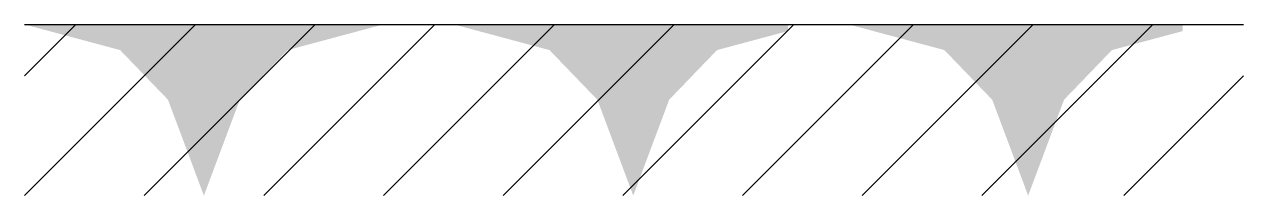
# Model space of a CAD drawing. Header units: metres. Extents: x 22720 to 25287, y 9555 to 9915.
import ezdxf

# ---------------------------------------------------------------- set-up
doc = ezdxf.new("R2010")
doc.units = ezdxf.units.M
doc.layers.add('LAYER1', color=1, linetype='Continuous')
doc.layers.add('PUB_HATCH', color=7, linetype='Continuous')

msp = doc.modelspace()

# ---------------------------------------------------------------- linework, layer by layer
at = {"layer": 'LAYER1'}
msp.add_line((22720.13, 9915), (25287.48, 9915), dxfattribs=at)
at = {"layer": 'PUB_HATCH'}
for p, q in [((22720.13, 9555), (23080.13, 9915)), ((22720.13, 9807), (22828.13, 9915)), ((22972.13, 9555), (23332.13, 9915)), ((23224.13, 9555), (23584.13, 9915)), ((23476.13, 9555), (23836.13, 9915)), ((23728.13, 9555), (24088.13, 9915)), ((23980.13, 9555), (24340.13, 9915)), ((24232.13, 9555), (24592.13, 9915)), ((24484.13, 9555), (24844.13, 9915)), ((24736.13, 9555), (25096.13, 9915)), ((25035.48, 9555), (25287.48, 9807))]:
    msp.add_line(p, q, dxfattribs=at)
for points in [[(22720.13, 9915), (23476.13, 9915), (22921.73, 9861), (23274.53, 9861)], [(23624.24, 9915), (24327.94, 9915), (23825.84, 9861), (24327.94, 9900.99)], [(24455.78, 9915), (25159.48, 9915), (24657.38, 9861), (25159.48, 9900.99)], [(24327.94, 9900.99), (24327.94, 9900.99), (23825.84, 9861), (24178.64, 9861)], [(25159.48, 9900.99), (25159.48, 9900.99), (24657.38, 9861), (25010.18, 9861)], [(22921.73, 9861), (23274.53, 9861), (23022.53, 9756.6), (23173.73, 9756.6)], [(23825.84, 9861), (24178.64, 9861), (23926.64, 9756.6), (24077.84, 9756.6)], [(24657.38, 9861), (25010.18, 9861), (24758.18, 9756.6), (24909.38, 9756.6)], [(23022.53, 9756.6), (23173.73, 9756.6), (23098.13, 9555)], [(23926.64, 9756.6), (24077.84, 9756.6), (24002.24, 9555)], [(24758.18, 9756.6), (24909.38, 9756.6), (24833.78, 9555)]]:
    msp.add_solid(points, dxfattribs=at)

doc.saveas('drawing.dxf')
